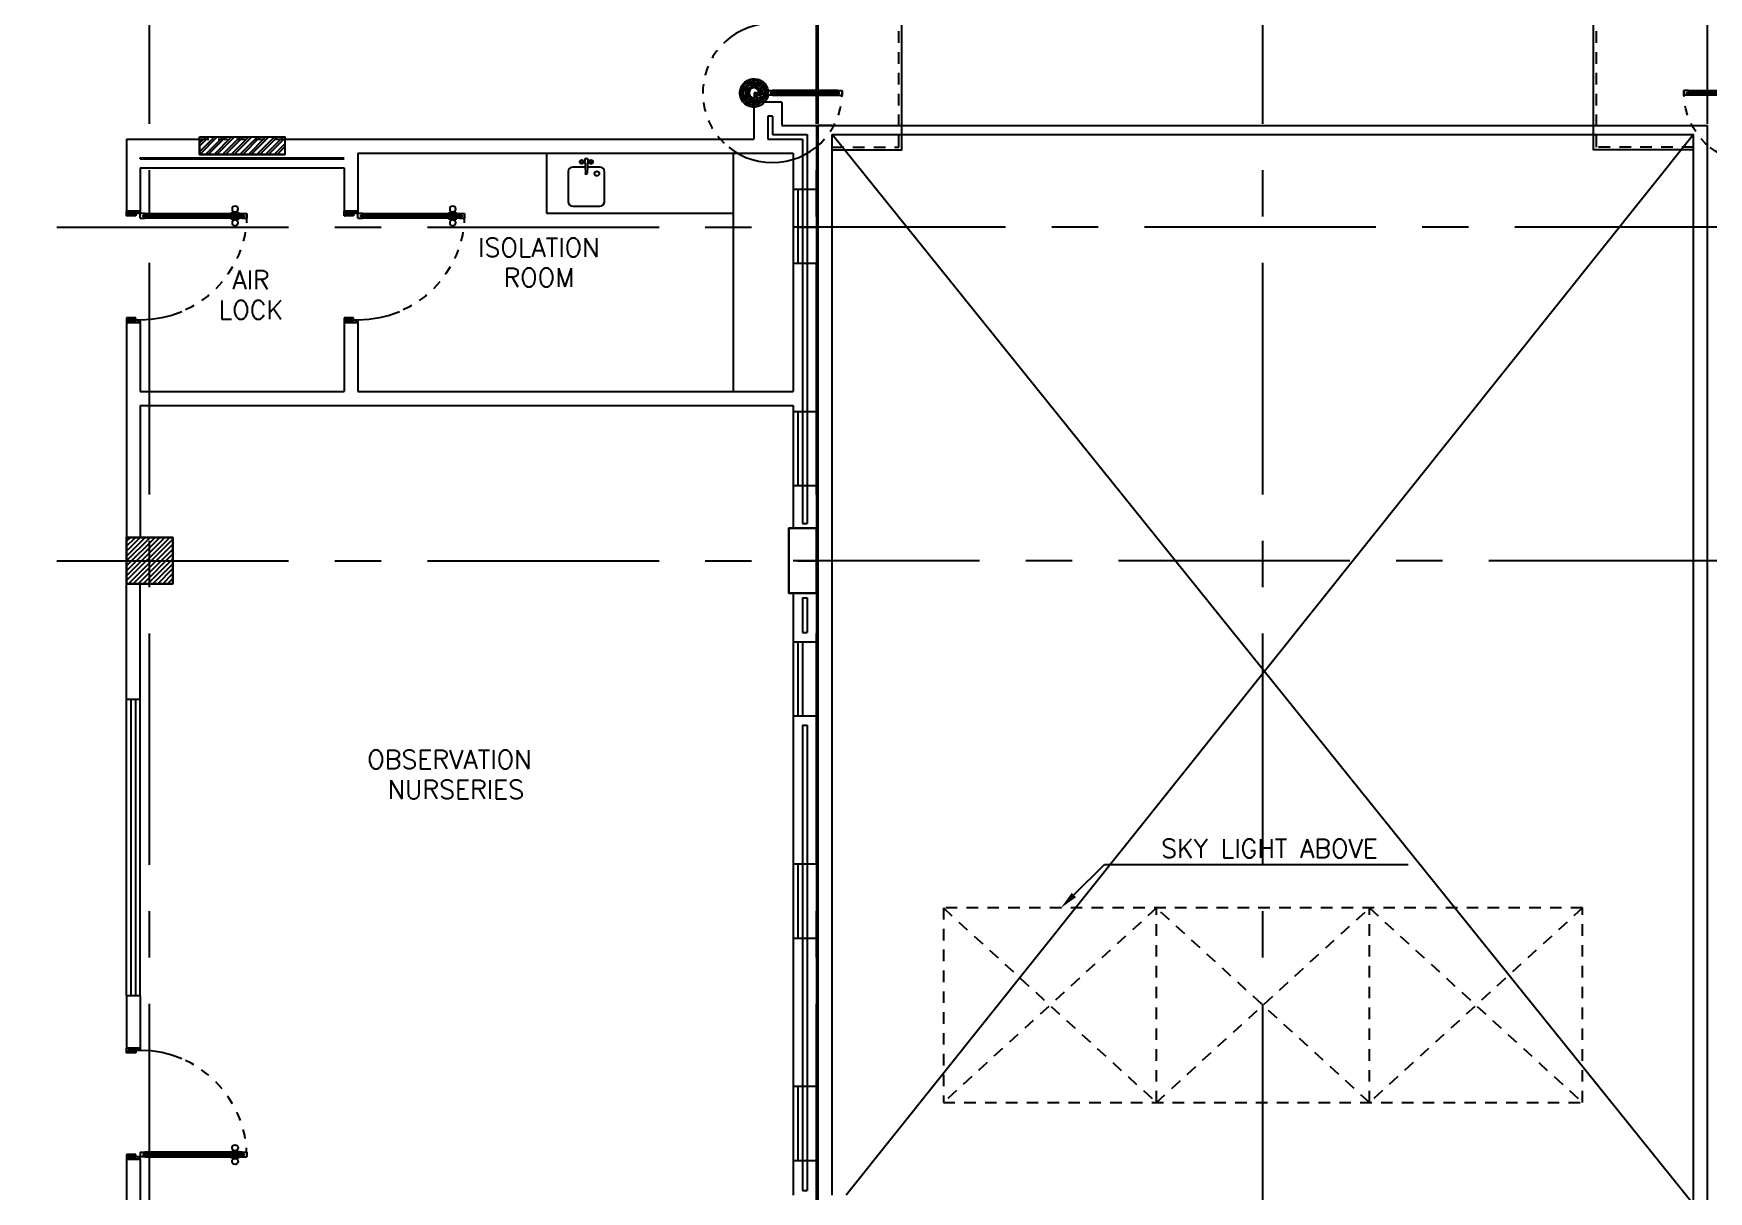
# Model space of a CAD drawing. Extents: x 417866029 to 417866302, y 43498045 to 43498122.
# Drawn here: x 417866044.95 to 417866063.03, y 43498088.98 to 43498101.48 of the extents above; entities that cross this region are included whole.
import ezdxf
from ezdxf.enums import TextEntityAlignment as Align

# ---------------------------------------------------------------- set-up
doc = ezdxf.new("R2010")
doc.units = 0
doc.header["$MEASUREMENT"] = 0
for name, pattern in [('CENTERX2', [4, 2.5, -0.5, 0.5, -0.5]), ('HIDDEN', [0.375, 0.25, -0.125]), ('HIDDEN2', [0.1875, 0.125, -0.0625])]:
    doc.linetypes.add(name, pattern=pattern)
doc.layers.get('0').update_dxf_attribs({"linetype": 'CONTINUOUS'})
for name, color, linetype in [('AXES', 11, 'CENTERX2'), ('COL', 11, 'CONTINUOUS'), ('DOOR', 11, 'CONTINUOUS'), ('FHC', 11, 'CONTINUOUS'), ('HAT', 11, 'CONTINUOUS'), ('HIDDEN', 11, 'HIDDEN2'), ('INSUL', 11, 'CONTINUOUS'), ('NON-MEDICAL', 11, 'CONTINUOUS'), ('RM-IND', 11, 'CONTINUOUS'), ('RM-NAME', 11, 'CONTINUOUS'), ('ROOF', 11, 'CONTINUOUS'), ('SHAFT', 11, 'CONTINUOUS'), ('STR', 11, 'CONTINUOUS'), ('WALL', 11, 'CONTINUOUS'), ('WIN', 11, 'CONTINUOUS')]:
    doc.layers.add(name, color=color, linetype=linetype)
doc.styles.add('ROMANS', font='ROMANS.shx', dxfattribs={"width": 0.6})

# ---------------------------------------------------------------- blocks, each defined once
blk = doc.blocks.new('A$C1DFA4FE8')
at = {"layer": 'DOOR', "color": 0, "linetype": 'ByBlock'}
for p, q in [((0, 1631), (0, 1581)), ((0, 1581), (0, 1631)), ((50, 1631), (0, 1631)), ((50, 1631), (50, 1614)), ((750, 1614), (750, 1631)), ((750, 1631), (800, 1631)), ((950, 1656), (800, 1656)), ((800, 1656), (800, 1631)), ((800, 1581), (800, 1631)), ((800, 1631), (850, 1631)), ((850, 1631), (850, 1606)), ((950, 1606), (950, 1656)), ((50, 1581), (0, 1581)), ((30, 1614), (30, 1598)), ((50, 1614), (30, 1614)), ((50, 1598), (30, 1598)), ((50, 1598), (50, 1581)), ((770, 1614), (750, 1614)), ((750, 1581), (750, 1598)), ((750, 1598), (770, 1598)), ((800, 1581), (750, 1581)), ((770, 1598), (770, 1614)), ((850, 1606), (950, 1606)), ((0, 81), (0, 131)), ((0, 131), (0, 81)), ((50, 131), (0, 131)), ((50, 81), (0, 81)), ((30, 98), (30, 114)), ((50, 114), (30, 114)), ((50, 98), (30, 98)), ((50, 114), (50, 131)), ((50, 81), (50, 98)), ((83, 131), (83, 138)), ((173, 138), (83, 138)), ((83, 81), (83, 74)), ((173, 74), (83, 74)), ((95, 138), (95, 147)), ((95, 147), (160, 147)), ((95, 138), (160, 138)), ((95, 74), (95, 65)), ((95, 74), (160, 74)), ((95, 65), (160, 65)), ((160, 138), (160, 147)), ((160, 74), (160, 65)), ((173, 131), (173, 138)), ((173, 81), (173, 74)), ((750, 131), (750, 114)), ((800, 131), (750, 131)), ((750, 114), (770, 114)), ((750, 98), (750, 81)), ((770, 98), (750, 98)), ((750, 81), (800, 81)), ((770, 114), (770, 98)), ((800, 131), (800, 81)), ((800, 56), (800, 81)), ((800, 81), (850, 81)), ((950, 56), (800, 56)), ((850, 106), (950, 106)), ((850, 81), (850, 106)), ((950, 106), (950, 56))]:
    blk.add_line(p, q, dxfattribs=at)
at = {"layer": 'DOOR', "linetype": 'ByBlock'}
for p, q in [((750, 1631), (50, 1631)), ((750, 1614), (50, 1614)), ((750, 1598), (50, 1598)), ((50, 1581), (750, 1581)), ((50, 131), (750, 131)), ((750, 114), (50, 114)), ((750, 98), (50, 98)), ((750, 81), (50, 81))]:
    blk.add_line(p, q, dxfattribs=at)
at = {"layer": 'DOOR', "color": 9, "linetype": 'ByBlock'}
for p, q in [((950, 1606), (837, 1656)), ((950, 1606), (910, 1656)), ((950, 1606), (850, 1619)), ((950, 106), (837, 56)), ((950, 106), (850, 93)), ((950, 106), (910, 56))]:
    blk.add_line(p, q, dxfattribs=at)
at = {"layer": 'DOOR', "color": 0, "linetype": 'ByBlock'}
for centre in [(128, 179), (128, 32)]:
    blk.add_circle(centre, 32.4, dxfattribs=at)
at = {"layer": 'DOOR', "linetype": 'HIDDEN', "ltscale": 0.5}
for centre, start, end in [((752, 1606), 178.0938, 273.7249), ((752, 106), 86.2751, 181.9062)]:
    blk.add_arc(centre, 752, start, end, dxfattribs=at)
at = {"layer": 'DOOR', "color": 9, "linetype": 'ByBlock'}
for centre, radius, start, end in [((950, 1606), 154, 161.1053, 166.2858), ((950, 1606), 134, 158.1598, 169.28), ((950, 1606), 114, 154.0838, 167.3774), ((950, 1606), 94.4, 148.0182, 180), ((950, 1606), 74.4, 137.7764, 180), ((950, 1606), 54.4, 113.2074, 180), ((950, 1606), 34.4, 90, 180), ((950, 1606), 14.4, 90, 180), ((950, 106), 154, 193.7142, 198.8947), ((950, 106), 134, 190.72, 201.8402), ((950, 106), 114, 192.6226, 205.9162), ((950, 106), 94.4, 180, 211.9818), ((950, 106), 74.4, 180, 222.2236), ((950, 106), 54.4, 180, 246.7926), ((950, 106), 34.4, 180, 270), ((950, 106), 14.4, 180, 270)]:
    blk.add_arc(centre, radius, start, end, dxfattribs=at)
blk = doc.blocks.new('DOOR100')
at = {"layer": 'DOOR', "color": 7, "linetype": 'ByBlock'}
for p, q in [((-75, 1250), (-75, 1300)), ((-75, 1300), (-25, 1300)), ((-25, 1300), (-75, 1300)), ((-58, 1250), (-58, 1270)), ((-42, 1270), (-58, 1270)), ((-42, 1250), (-42, 1270)), ((-25, 1250), (-25, 1300)), ((-91, 1205), (-91, 1140)), ((-82, 1205), (-91, 1205)), ((-82, 1140), (-91, 1140)), ((-82, 1128), (-82, 1218)), ((-75, 1218), (-82, 1218)), ((-82, 1205), (-82, 1140)), ((-75, 1128), (-82, 1128)), ((-58, 1250), (-75, 1250)), ((-25, 1250), (-42, 1250)), ((-25, 1218), (-18, 1218)), ((-25, 1128), (-18, 1128)), ((-18, 1128), (-18, 1218)), ((-18, 1205), (-18, 1140)), ((-18, 1205), (-9, 1205)), ((-18, 1140), (-9, 1140)), ((-9, 1205), (-9, 1140)), ((-75, 200), (-58, 200)), ((-75, 150), (-75, 200)), ((-58, 200), (-58, 180)), ((-42, 200), (-25, 200)), ((-42, 180), (-42, 200)), ((-25, 200), (-25, 150)), ((-1200, 0), (-1200, 150)), ((-1200, 150), (-1175, 150)), ((-1200, 150), (-1200, 0)), ((-1150, 0), (-1200, 114)), ((-1150, 0), (-1200, 40)), ((-1150, 0), (-1200, 0)), ((-1175, 150), (-1175, 100)), ((-1175, 100), (-1150, 100)), ((-1150, 0), (-1163, 100)), ((-1150, 100), (-1150, 0)), ((-75, 150), (-25, 150)), ((-58, 180), (-42, 180)), ((-50, 0), (0, 114)), ((-50, 100), (-50, 0)), ((-50, 0), (-37, 100)), ((-25, 100), (-50, 100)), ((-50, 0), (0, 40)), ((-50, 0), (0, 0)), ((0, 150), (-25, 150)), ((-25, 150), (-25, 100)), ((0, 0), (0, 150)), ((0, 150), (0, 0))]:
    blk.add_line(p, q, dxfattribs=at)
at = {"layer": 'DOOR', "linetype": 'ByBlock'}
for p, q in [((-75, 1250), (-75, 200)), ((-58, 200), (-58, 1250)), ((-42, 200), (-42, 1250)), ((-25, 200), (-25, 1250))]:
    blk.add_line(p, q, dxfattribs=at)
at = {"layer": 'DOOR', "color": 7, "linetype": 'ByBlock'}
for centre in [(-124, 1173), (24, 1173)]:
    blk.add_circle(centre, 32.4, dxfattribs=at)
at = {"layer": 'DOOR', "linetype": 'HIDDEN', "ltscale": 0.5}
blk.add_arc((-25, 150), 1150, 90, 180, dxfattribs=at)
at = {"layer": 'DOOR', "color": 7, "linetype": 'ByBlock'}
for centre, radius, start, end in [((-1150, 0), 154, 103.7142, 108.8947), ((-1150, 0), 134, 100.72, 111.8402), ((-1150, 0), 94.4, 90, 121.9818), ((-1150, 0), 74.4, 90, 132.2236), ((-1150, 0), 54.4, 90, 156.7926), ((-1150, 0), 34.4, 90, 180), ((-1150, 0), 14.4, 90, 180), ((-50, 0), 94.4, 58.0182, 90), ((-50, 0), 74.4, 47.7764, 90), ((-50, 0), 54.4, 23.2074, 90), ((-50, 0), 34.4, 0, 90), ((-50, 0), 14.4, 0, 90), ((-50, 0), 134, 68.1598, 79.28), ((-50, 0), 114, 64.0838, 77.3774), ((-50, 0), 154, 71.1053, 76.2858)]:
    blk.add_arc(centre, radius, start, end, dxfattribs=at)
blk = doc.blocks.new('RM1')
at = {"layer": 'RM-NAME', "style": 'ROMANS'}
for tag, p in [('ROOMNAME1', (0, 324)), ('ROOMNAME2', (0, 0))]:
    blk.add_attdef(tag, text='', height=200, dxfattribs=at).set_placement(p, align=Align.MIDDLE)
blk = doc.blocks.new('*X53')
at = {"color": 0}
for p, q in [((84179, 162721), (84648, 163190)), ((84179, 162774), (84595, 163190)), ((84179, 162827), (84542, 163190)), ((84179, 162880), (84489, 163190)), ((84179, 162933), (84436, 163190)), ((84179, 162986), (84383, 163190)), ((84179, 163039), (84330, 163190)), ((84179, 163092), (84277, 163190)), ((84179, 163145), (84224, 163190)), ((84201, 162690), (84679, 163168)), ((84254, 162690), (84679, 163115)), ((84307, 162690), (84679, 163062)), ((84360, 162690), (84679, 163009)), ((84413, 162690), (84679, 162956)), ((84466, 162690), (84679, 162903)), ((84519, 162690), (84679, 162850)), ((84572, 162690), (84679, 162797)), ((84625, 162690), (84679, 162744))]:
    blk.add_line(p, q, dxfattribs=at)
blk = doc.blocks.new('COL50')
at = {"layer": 'COL'}
blk.add_lwpolyline([(-250, 250), (-250, -250), (250, -250), (250, 250)], close=True, dxfattribs=at)
blk = doc.blocks.new('C11')
at = {"layer": 'HAT'}
h = blk.add_hatch(dxfattribs=at)
h.set_pattern_fill('ANSI31', color=256, scale=300, style=0)
h.set_pattern_definition([(45, (-248556.182, -75061.005), (-26.5165043, 26.5165043), [])])
h.paths.add_polyline_path([(300, 700), (0, 700), (0, 350), (300, 350)])
h.paths.add_polyline_path([(300, 350), (0, 350), (0, 0), (300, 0)])
at = {"layer": 'COL'}
blk.add_lwpolyline([(300, 700), (300, 0), (0, 0), (0, 700)], close=True, dxfattribs=at)

msp = doc.modelspace()

# ---------------------------------------------------------------- hatches: boundary and pattern name
at = {"layer": 'FHC', "linetype": 'ByBlock', "ltscale": 0.3}
h = msp.add_hatch(dxfattribs=at)
h.set_pattern_fill('ANSI32', color=11, scale=0.175, style=0)
h.set_pattern_definition([(45, (417865814.54728, 43498069.124705), (-0.046403883, 0.046403883), []), (45, (417865814.57822, 43498069.124705), (-0.046403883, 0.046403883), [])])
h.paths.add_polyline_path([(417866047.663, 43498100.176), (417866047.663, 43498100.366), (417866046.743, 43498100.366), (417866046.743, 43498100.176)])
h.paths.add_polyline_path([(417866046.531, 43498099.755), (417866046.531, 43498100.175), (417866046.793, 43498100.175), (417866046.793, 43498099.755)], flags=9)

# ---------------------------------------------------------------- linework, layer by layer
at = {"layer": 'AXES'}
for p, q in [((417866058.223, 43498044.506), (417866058.223, 43498121.777)), ((417866053.403, 43498044.506), (417866053.403, 43498121.427)), ((417866053.423, 43498044.506), (417866053.423, 43498121.427)), ((417866063.023, 43498044.506), (417866063.023, 43498121.427)), ((417866046.203, 43498044.506), (417866046.203, 43498105.091)), ((417866037.203, 43498099.391), (417866053.42, 43498099.391)), ((417866095.443, 43498099.391), (417866053.153, 43498099.391)), ((417866037.203, 43498095.791), (417866053.423, 43498095.791)), ((417866103.163, 43498095.791), (417866053.153, 43498095.791))]:
    msp.add_line(p, q, dxfattribs=at)
at = {"layer": 'FHC', "color": 250, "linetype": 'HIDDEN', "ltscale": 0.25}
msp.add_line((417866046.743, 43498100.341), (417866047.663, 43498100.341), dxfattribs=at)
at = {"layer": 'FHC', "linetype": 'ByBlock', "ltscale": 0.3}
msp.add_lwpolyline([(417866046.743, 43498100.366), (417866047.663, 43498100.366), (417866047.663, 43498100.176), (417866046.743, 43498100.176)], close=True, dxfattribs=at)
at = {"layer": 'HIDDEN'}
for p, q in [((417866061.673, 43498092.041), (417866054.773, 43498092.041)), ((417866054.773, 43498092.041), (417866054.773, 43498089.941)), ((417866057.073, 43498092.041), (417866054.773, 43498089.941)), ((417866054.773, 43498092.041), (417866057.073, 43498089.941)), ((417866059.373, 43498089.941), (417866057.073, 43498092.041)), ((417866057.073, 43498089.941), (417866059.373, 43498092.041)), ((417866057.073, 43498089.941), (417866057.073, 43498092.041)), ((417866057.073, 43498089.941), (417866057.073, 43498092.041)), ((417866061.673, 43498092.041), (417866059.373, 43498089.941)), ((417866059.373, 43498092.041), (417866061.673, 43498089.941)), ((417866059.373, 43498089.941), (417866059.373, 43498092.041)), ((417866059.373, 43498089.941), (417866059.373, 43498092.041)), ((417866061.673, 43498089.941), (417866061.673, 43498092.041)), ((417866054.773, 43498089.941), (417866061.673, 43498089.941))]:
    msp.add_line(p, q, dxfattribs=at)
at = {"layer": 'INSUL'}
for p, q in [((417866052.878, 43498100.591), (417866052.878, 43498100.341)), ((417866052.928, 43498100.591), (417866052.878, 43498100.591)), ((417866052.928, 43498100.591), (417866052.928, 43498100.391)), ((417866052.878, 43498100.341), (417866053.253, 43498100.341)), ((417866052.928, 43498100.391), (417866053.303, 43498100.391)), ((417866053.253, 43498100.341), (417866053.253, 43498096.191)), ((417866053.303, 43498100.391), (417866053.303, 43498096.191)), ((417866053.253, 43498096.191), (417866053.303, 43498096.191)), ((417866053.253, 43498095.391), (417866053.303, 43498095.391)), ((417866053.253, 43498095.391), (417866053.253, 43498095.016)), ((417866053.303, 43498095.391), (417866053.303, 43498095.016)), ((417866053.253, 43498095.016), (417866053.303, 43498095.016)), ((417866053.253, 43498094.016), (417866053.303, 43498094.016)), ((417866053.253, 43498094.016), (417866053.253, 43498088.991)), ((417866053.303, 43498094.016), (417866053.303, 43498088.991)), ((417866053.253, 43498088.991), (417866053.303, 43498088.991))]:
    msp.add_line(p, q, dxfattribs=at)
at = {"layer": 'NON-MEDICAL'}
for p, q in [((417866050.49, 43498100.193), (417866050.49, 43498099.543)), ((417866052.503, 43498100.193), (417866052.503, 43498097.618)), ((417866052.503, 43498100.193), (417866052.503, 43498099.543)), ((417866050.722, 43498099.99), (417866050.722, 43498099.669)), ((417866050.908, 43498100.04), (417866050.772, 43498100.04)), ((417866050.902, 43498100.128), (417866050.908, 43498099.973)), ((417866050.934, 43498100.128), (417866050.902, 43498100.128)), ((417866050.934, 43498100.128), (417866050.928, 43498099.973)), ((417866051.065, 43498100.04), (417866050.928, 43498100.04)), ((417866051.115, 43498099.669), (417866051.115, 43498099.99)), ((417866050.772, 43498099.619), (417866051.065, 43498099.619)), ((417866050.49, 43498099.543), (417866052.503, 43498099.543))]:
    msp.add_line(p, q, dxfattribs=at)
for centre, radius in [((417866050.869, 43498100.097), 0.0217), ((417866050.869, 43498100.097), 0.014), ((417866050.968, 43498100.097), 0.0217), ((417866050.968, 43498100.097), 0.014), ((417866051.033, 43498099.971), 0.0255)]:
    msp.add_circle(centre, radius, dxfattribs=at)
for centre, radius, start, end in [((417866050.772, 43498099.99), 0.0499, 90, 180), ((417866050.918, 43498099.973), 0.00997, 180, 0), ((417866051.065, 43498099.99), 0.0499, 0, 90), ((417866050.772, 43498099.669), 0.0499, 180, 270), ((417866051.065, 43498099.669), 0.0499, 270, 0)]:
    msp.add_arc(centre, radius, start, end, dxfattribs=at)
at = {"layer": 'RM-IND'}
for p, q in [((417866056.183, 43498092.182), (417866056.511, 43498092.509)), ((417866056.511, 43498092.509), (417866057.024, 43498092.509)), ((417866057.024, 43498092.509), (417866059.791, 43498092.509))]:
    msp.add_line(p, q, dxfattribs=at)
msp.add_solid([(417866056.206, 43498092.158), (417866056.159, 43498092.205), (417866056.041, 43498092.041)], dxfattribs=at)
at = {"layer": 'ROOF'}
for p, q in [((417866053.403, 43498100.491), (417866063.023, 43498100.491)), ((417866053.423, 43498088.841), (417866053.423, 43498100.491)), ((417866053.573, 43498100.491), (417866053.423, 43498100.491)), ((417866053.573, 43498088.941), (417866053.573, 43498100.391)), ((417866053.573, 43498100.391), (417866062.873, 43498100.391)), ((417866062.873, 43498088.841), (417866062.873, 43498100.391)), ((417866063.023, 43498088.841), (417866063.023, 43498100.491))]:
    msp.add_line(p, q, dxfattribs=at)
at = {"layer": 'SHAFT'}
for p, q in [((417866062.873, 43498088.841), (417866053.573, 43498100.391)), ((417866062.873, 43498100.391), (417866053.723, 43498088.941))]:
    msp.add_line(p, q, dxfattribs=at)
at = {"layer": 'STR'}
for points in [[(417866053.572, 43498100.227), (417866054.323, 43498100.227), (417866054.323, 43498102.862), (417866053.572, 43498102.862)], [(417866062.872, 43498100.227), (417866061.793, 43498100.227), (417866061.793, 43498102.862), (417866062.872, 43498102.862)]]:
    msp.add_lwpolyline(points, dxfattribs=at)
at = {"layer": 'STR', "linetype": 'HIDDEN2'}
for points in [[(417866053.572, 43498100.257), (417866054.293, 43498100.257), (417866054.293, 43498102.832), (417866053.572, 43498102.832)], [(417866062.872, 43498100.257), (417866061.823, 43498100.257), (417866061.823, 43498102.832), (417866062.872, 43498102.832)]]:
    msp.add_lwpolyline(points, dxfattribs=at)
at = {"layer": 'WALL'}
for p, q in [((417866052.728, 43498100.741), (417866052.728, 43498100.341)), ((417866053.028, 43498100.741), (417866052.728, 43498100.741)), ((417866053.028, 43498100.741), (417866053.028, 43498100.491)), ((417866046.531, 43498100.341), (417866046.743, 43498100.341)), ((417866046.743, 43498100.336), (417866046.743, 43498100.176)), ((417866047.663, 43498100.336), (417866047.663, 43498100.176)), ((417866053.028, 43498100.491), (417866053.403, 43498100.491)), ((417866046.743, 43498100.176), (417866047.663, 43498100.176)), ((417866045.953, 43498097.466), (417866045.953, 43498096.041)), ((417866046.103, 43498097.466), (417866046.103, 43498096.041)), ((417866045.953, 43498094.291), (417866045.953, 43498095.541)), ((417866046.103, 43498094.291), (417866046.103, 43498095.541)), ((417866046.103, 43498094.291), (417866045.953, 43498094.291))]:
    msp.add_line(p, q, dxfattribs=at)
at = {"layer": 'WALL', "linetype": 'ByBlock'}
for p, q in [((417866045.953, 43498100.341), (417866045.953, 43498099.563)), ((417866045.953, 43498100.341), (417866046.743, 43498100.341)), ((417866047.663, 43498100.341), (417866052.728, 43498100.341)), ((417866053.403, 43498100.491), (417866053.403, 43498099.803)), ((417866048.453, 43498100.191), (417866048.453, 43498099.553)), ((417866048.453, 43498100.191), (417866053.153, 43498100.191)), ((417866053.153, 43498100.191), (417866053.153, 43498099.803)), ((417866046.103, 43498100.141), (417866048.303, 43498100.141)), ((417866046.103, 43498100.131), (417866046.103, 43498100.141)), ((417866046.103, 43498100.131), (417866048.303, 43498100.131)), ((417866046.103, 43498100.031), (417866046.103, 43498099.563)), ((417866046.103, 43498100.031), (417866048.303, 43498100.031)), ((417866048.303, 43498100.031), (417866048.303, 43498099.553)), ((417866053.153, 43498099.803), (417866053.403, 43498099.803)), ((417866046.103, 43498099.563), (417866045.953, 43498099.563)), ((417866048.303, 43498099.553), (417866048.453, 43498099.553)), ((417866053.153, 43498099.003), (417866053.403, 43498099.003)), ((417866053.153, 43498099.003), (417866053.153, 43498097.616)), ((417866053.403, 43498099.003), (417866053.403, 43498097.403)), ((417866045.953, 43498098.363), (417866045.953, 43498097.466)), ((417866045.953, 43498098.363), (417866046.103, 43498098.363)), ((417866046.103, 43498098.363), (417866046.103, 43498097.616)), ((417866048.303, 43498098.363), (417866048.453, 43498098.363)), ((417866048.303, 43498098.363), (417866048.303, 43498097.616)), ((417866048.453, 43498098.363), (417866048.453, 43498097.616)), ((417866046.103, 43498097.616), (417866048.303, 43498097.616)), ((417866048.453, 43498097.616), (417866053.153, 43498097.616)), ((417866046.103, 43498097.466), (417866053.153, 43498097.466)), ((417866053.153, 43498097.466), (417866053.153, 43498097.403)), ((417866053.153, 43498097.403), (417866053.403, 43498097.403)), ((417866053.153, 43498096.603), (417866053.403, 43498096.603)), ((417866053.153, 43498096.603), (417866053.153, 43498096.141)), ((417866053.403, 43498096.603), (417866053.403, 43498094.916)), ((417866045.953, 43498096.041), (417866045.953, 43498095.541)), ((417866046.103, 43498096.041), (417866046.103, 43498096.04)), ((417866053.153, 43498095.441), (417866053.153, 43498094.916)), ((417866053.153, 43498094.916), (417866053.403, 43498094.916)), ((417866053.153, 43498094.116), (417866053.153, 43498092.516)), ((417866053.153, 43498094.116), (417866053.403, 43498094.116)), ((417866053.403, 43498094.116), (417866053.403, 43498092.516)), ((417866053.153, 43498092.516), (417866053.403, 43498092.516)), ((417866053.153, 43498091.716), (417866053.403, 43498091.716)), ((417866053.153, 43498091.716), (417866053.153, 43498090.116)), ((417866053.403, 43498091.716), (417866053.403, 43498090.116)), ((417866046.103, 43498091.091), (417866045.953, 43498091.091)), ((417866045.953, 43498091.091), (417866045.953, 43498090.528)), ((417866046.103, 43498091.091), (417866046.103, 43498090.528)), ((417866046.103, 43498090.528), (417866045.953, 43498090.528)), ((417866053.153, 43498090.116), (417866053.403, 43498090.116)), ((417866046.103, 43498089.328), (417866045.953, 43498089.328)), ((417866045.953, 43498089.328), (417866045.953, 43498088.341)), ((417866046.103, 43498089.328), (417866046.103, 43498088.841)), ((417866053.153, 43498089.316), (417866053.403, 43498089.316)), ((417866053.153, 43498089.316), (417866053.153, 43498088.941))]:
    msp.add_line(p, q, dxfattribs=at)
at = {"layer": 'WALL', "linetype": 'ByBlock', "ltscale": 0.3}
for points in [[(417866046.453, 43498095.541), (417866045.953, 43498095.541), (417866045.953, 43498096.041), (417866046.453, 43498096.041)], [(417866053.103, 43498095.441), (417866053.403, 43498095.441), (417866053.403, 43498096.141), (417866053.103, 43498096.141)]]:
    msp.add_lwpolyline(points, close=True, dxfattribs=at)
at = {"layer": 'WIN'}
for p, q in [((417866053.153, 43498099.803), (417866053.153, 43498099.003)), ((417866053.203, 43498099.803), (417866053.203, 43498099.003)), ((417866053.253, 43498099.803), (417866053.253, 43498099.003)), ((417866053.403, 43498099.803), (417866053.403, 43498099.003)), ((417866053.153, 43498097.403), (417866053.153, 43498096.603)), ((417866053.203, 43498097.403), (417866053.203, 43498096.603)), ((417866053.253, 43498097.403), (417866053.253, 43498096.603)), ((417866053.403, 43498097.403), (417866053.403, 43498096.603)), ((417866053.153, 43498094.916), (417866053.153, 43498094.116)), ((417866053.203, 43498094.916), (417866053.203, 43498094.116)), ((417866053.253, 43498094.916), (417866053.253, 43498094.116)), ((417866053.403, 43498094.916), (417866053.403, 43498094.116)), ((417866053.153, 43498092.516), (417866053.153, 43498091.716)), ((417866053.203, 43498092.516), (417866053.203, 43498091.716)), ((417866053.253, 43498092.516), (417866053.253, 43498091.716)), ((417866053.403, 43498092.516), (417866053.403, 43498091.716)), ((417866053.153, 43498090.116), (417866053.153, 43498089.316)), ((417866053.203, 43498090.116), (417866053.203, 43498089.316)), ((417866053.253, 43498090.116), (417866053.253, 43498089.316)), ((417866053.403, 43498090.116), (417866053.403, 43498089.316))]:
    msp.add_line(p, q, dxfattribs=at)
at = {"layer": 'WIN', "linetype": 'ByBlock'}
for p, q in [((417866045.953, 43498091.091), (417866045.953, 43498094.291)), ((417866046.003, 43498091.091), (417866046.003, 43498094.291)), ((417866046.053, 43498091.091), (417866046.053, 43498094.291)), ((417866046.103, 43498091.091), (417866046.103, 43498094.291))]:
    msp.add_line(p, q, dxfattribs=at)

# ---------------------------------------------------------------- block references
at = {"layer": 'COL', "xscale": 0.0009999871253967285, "yscale": 0.001000002026557922, "zscale": 0.001}
msp.add_blockref('COL50', (417866046.203, 43498095.791), dxfattribs=at)
at = {"layer": 'COL', "linetype": 'ByBlock', "xscale": 0.0009999871253967285, "yscale": 0.001000002026557922, "zscale": 0.001}
msp.add_blockref('C11', (417866053.103, 43498095.441), dxfattribs=at)
at = {"layer": 'DOOR', "color": 0, "linetype": 'ByBlock', "yscale": 0.001000002026557922, "zscale": 0.001, "rotation": 180}
for p, xscale in [((417866053.679, 43498102.447), 0.0009999871253967285), ((417866062.768, 43498102.447), -0.0009999871253967285)]:
    msp.add_blockref('A$C1DFA4FE8', p, dxfattribs=dict(at, xscale=xscale))
at = {"layer": 'DOOR', "yscale": 0.001000002026557922, "zscale": 0.001, "rotation": 270}
for p, xscale in [((417866045.953, 43498099.563), -0.001000002026557922), ((417866048.303, 43498099.563), -0.001000002026557922), ((417866045.953, 43498089.328), 0.001000002026557922)]:
    msp.add_blockref('DOOR100', p, dxfattribs=dict(at, xscale=xscale))
at = {"layer": 'HAT', "xscale": 0.0009999871253967285, "yscale": 0.001000002026557922, "zscale": 0.001}
msp.add_blockref('*X53', (417865961.774, 43497932.851), dxfattribs=at)
at = {"layer": 'RM-NAME'}
ref = msp.add_blockref('RM1', (417866050.406, 43498098.849), dxfattribs=dict(at, xscale=0.0009999871253967285, yscale=0.001000002026557922, zscale=0.001))
ref.add_attrib('ROOMNAME2', 'ROOM', dxfattribs={"height": 0.2, "style": 'ROMANS'}).set_placement((417866050.406, 43498098.849), align=Align.MIDDLE)
ref.add_attrib('ROOMNAME1', 'ISOLATION', dxfattribs={"height": 0.2, "style": 'ROMANS'}).set_placement((417866050.406, 43498099.173), align=Align.MIDDLE)
ref = msp.add_blockref('RM1', (417866047.297, 43498098.499), dxfattribs=dict(at, xscale=0.0009999871253967285, yscale=0.001000002026557922, zscale=0.001))
ref.add_attrib('ROOMNAME2', 'LOCK', dxfattribs={"height": 0.2, "style": 'ROMANS'}).set_placement((417866047.297, 43498098.499), align=Align.MIDDLE)
ref.add_attrib('ROOMNAME1', 'AIR', dxfattribs={"height": 0.2, "style": 'ROMANS'}).set_placement((417866047.297, 43498098.823), align=Align.MIDDLE)
ref = msp.add_blockref('RM1', (417866049.509, 43498093.321), dxfattribs=dict(at, xscale=0.0009999871253967285, yscale=0.001000002026557922, zscale=0.001))
ref.add_attrib('ROOMNAME2', 'NURSERIES', dxfattribs={"height": 0.2, "style": 'ROMANS'}).set_placement((417866049.509, 43498093.321), align=Align.MIDDLE)
ref.add_attrib('ROOMNAME1', ' OBSERVATION  ', dxfattribs={"height": 0.2, "style": 'ROMANS'}).set_placement((417866049.509, 43498093.645), align=Align.MIDDLE)

# ---------------------------------------------------------------- texts
at = {"layer": 'RM-NAME', "style": 'ROMANS'}
msp.add_text('SKY LIGHT ABOVE', height=0.2, dxfattribs=at).set_placement((417866057.124, 43498092.684), align=Align.MIDDLE_LEFT)

doc.saveas('drawing.dxf')
